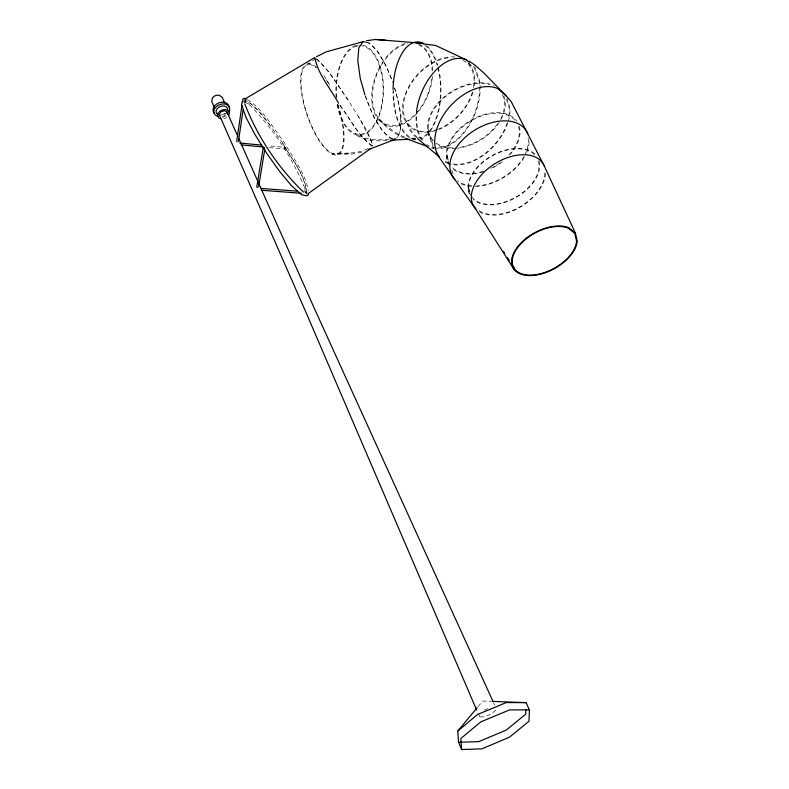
<?xml version="1.0" encoding="UTF-8"?>
<svg xmlns="http://www.w3.org/2000/svg" width="789" height="789" viewBox="0 0 789 789"><rect width="100%" height="100%" fill="white"/><g stroke="black" fill="none" stroke-linecap="round" stroke-linejoin="round"><path stroke-width="0.59" stroke-dasharray="3.94 2.96" d="M245.448 102.738L245.852 100.42L245.103 101.525L243.791 101.781L249.245 104.237L248.269 103.556C272.629 127.749 292.354 157.238 305.165 189.104L304.929 187.969L305.008 193.769L305.757 192.684M244.156 102.915L244.58 100.558L250.083 103.063L259.236 112.068L270.578 126.043M306.753 192.91L306.507 193.976L306.822 193.275M244.048 102.294L243.564 101.248M284.918 147.336L285.115 149.062L284.918 147.336L267.836 145.709M397.34 137.671C405.654 122.374 398.534 103.694 394.618 87.934M478.045 706.668L482.73 701.036L491.152 701.342M495.748 710.169L491.074 714.065L484.397 716.836L479.594 716.885L478.144 713.493M307.029 65.033L315.866 58.386M356.233 46.186L358.482 45.2M484.18 710.218L489.791 707.881M368.157 148.618C356.904 154.072 344.201 153.322 332.061 153.263M222.508 117.275L225.585 116.338M361.707 152.218L351.184 154.141L332.248 154.151M237.371 142.059L238.258 141.99M386.985 140.343C376.067 141.576 364.735 140.807 355.336 134.515M413.268 139.13L415.655 139.012M389.283 139.268C377.684 140.334 365.514 140.412 355.444 133.637M410.803 138.292L421.563 137.799A48.001 23.522 -89.2 0 0 437.836 67.607M338.58 153.214L350.839 153.184M392.597 138.578L390.486 138.529L382.359 130.925L373.69 116.802L365.228 95.972M269.246 147.563L285.115 149.062M366.451 42.419L369.814 43.168L377.882 51.699L386.107 65.783L393.317 83.309M304.771 191.895L307.069 192.21M404.737 137.128C394.678 133.183 385.979 125.875 378.493 118.172M404.382 138.026C394.273 134.002 385.466 126.684 377.99 118.853M243.939 99.611C261.514 108.399 270.805 127.936 282.64 142.829C291.585 159.26 305.895 175.138 307.039 194.449M247.332 99.661C263.477 109.237 272.55 127.631 283.902 142C292.65 157.613 305.363 172.771 308.312 190.8M372.201 146.379C358.344 135.846 350.198 118.971 339.783 105.193M316.488 58.731C329.457 70.201 338.047 85.912 348.087 99.868C356.727 114.839 368.118 129.031 372.842 145.817M316.211 59.017C329.546 70.063 337.889 86.07 348.018 99.917M417.312 137.197L414.511 134.84L410.625 129.771L407.765 123.271M416.622 137.819L413.811 135.461L409.945 130.382L407.134 123.834M468.627 63.051L474.583 68.377L479.051 81.188A46.462 28.217 -67.9 0 1 468.35 125.836A46.462 28.217 -67.9 0 1 437.136 147.957M473.37 66.098L475.106 67.657L479.653 80.725A47.409 28.789 -67.9 0 1 467.759 127.788A47.409 28.789 -67.9 0 1 434.581 148.667M339.881 105.144C350.395 118.705 358.147 136.063 372.477 145.935L371.481 141.093L358.245 116.249M282.511 142.917C291.269 159.023 305.313 174.586 306.418 193.512M493.667 702.92L494.683 705.169M433.782 148.855L428.466 134.465L427.5 128.676M433.112 145.058L429.295 134.199L428.289 128.429M451.821 170.404L452.985 173.807M468.705 187.713L470.5 193.315M467.976 187.93L470.116 194.656M447.047 155.601L448.852 161.301M446.308 155.837L448.793 163.836M506.844 97.313L510 108.241A45.634 29.568 -47.8 0 1 508.244 121.526M506.538 99.177L509.27 108.606A44.726 28.976 -47.8 0 1 508.195 119.188M479.515 715.061L479.594 716.885M225.25 113.133A8.235 6.075 -21.7 0 1 221.324 114.75M226.019 114.878A8.245 6.075 -21.7 0 1 222.094 116.496M227.064 111.88A6.026 4.438 -21.7 0 1 219.204 115.115M226.621 117.571A6.046 4.438 -21.7 0 1 223.741 118.764M392.577 138.44A50.476 15.099 71.8 0 1 365.386 95.873M400.654 118.163A50.476 15.099 71.8 0 1 393.662 138.568M366.481 42.438A50.447 15.099 71.8 0 1 392.281 81.237M394.549 87.944A50.447 15.099 71.8 0 1 400.664 118.163M337.554 104.434A46.906 15.977 71.3 0 1 334.575 154.023A46.906 15.977 71.3 0 1 303.104 99.542A46.906 15.977 71.3 0 1 316.458 67.933M326.301 79.936A46.906 15.977 71.3 0 1 329.92 86.317M337.84 104.335A47.863 16.303 71.3 0 1 338.54 154.309A47.863 16.303 71.3 0 1 308.903 120.165A47.863 16.303 71.3 0 1 304.376 65.803M306.704 64.126A47.863 16.303 71.3 0 1 316.882 67.558M323.796 75.468A47.863 16.303 71.3 0 1 330.058 85.863M359.676 45.634A44.352 23.354 -89.7 0 1 382.961 84.679A44.352 23.354 -89.7 0 1 364.903 133.173A44.352 23.354 -89.7 0 1 337.672 104.72M336.706 97.451A44.352 23.354 -89.7 0 1 358.512 45.713M424.807 45.298A48.001 23.522 -89.2 0 1 437.264 65.526M415.852 138.903A48.001 23.522 -89.2 0 1 393.514 90.676M426.701 45.713A48.977 24.005 -89.2 0 1 437.648 65.023M438.24 67.144A48.977 24.005 -89.2 0 1 421.632 138.765M415.813 139.87A48.977 24.005 -89.2 0 1 393.011 90.666M363.196 45.16A45.249 23.828 -89.7 0 1 383.553 89.068A45.249 23.828 -89.7 0 1 363.818 134.505A45.249 23.828 -89.7 0 1 337.199 105.026M336.213 97.599A45.249 23.828 -89.7 0 1 356.145 45.289M418.545 44.943A42.833 27.27 -68.4 0 1 432.076 70.704M431.652 78.959A42.833 27.27 -68.4 0 1 397.005 125.234A42.833 27.27 -68.4 0 1 372.852 89.887A42.833 27.27 -68.4 0 1 407.637 43.809M435.992 147.908A46.462 28.217 -67.9 0 1 426.75 144.456M422.657 140.294A46.462 28.217 -67.9 0 1 417.154 111.397M433.447 148.48A47.409 28.789 -67.9 0 1 431.297 147.908M421.523 140.186A47.409 28.789 -67.9 0 1 416.355 112.797M432.658 70.418A43.72 27.842 -68.4 0 0 427.362 51.453A43.72 27.842 -68.4 0 0 418.87 44.135M432.471 76.434A43.72 27.842 -68.4 0 1 386.699 125.402A43.72 27.842 -68.4 0 1 384.48 59.441A43.72 27.842 -68.4 0 1 405.576 43.454M507.179 122.828A44.726 28.976 -47.8 0 1 449.829 163.155M448.833 162.82A44.726 28.976 -47.8 0 1 442.876 159.408M473.459 87.599A42.438 28.631 -48.2 0 0 470.461 67.085A42.438 28.631 -48.2 0 0 463.015 60.23M472.315 92.283A42.438 28.631 -48.2 0 1 438.862 128.794M437.717 129.228A42.438 28.631 -48.2 0 1 404.146 115.736A42.438 28.631 -48.2 0 1 422.214 70.596A42.438 28.631 -48.2 0 1 449.848 57.735M468.193 62.942A43.277 29.193 -48.2 0 1 474.15 87.441M472.976 92.224A43.277 29.193 -48.2 0 1 436.554 130.284M435.39 130.658A43.277 29.193 -48.2 0 1 404.116 97.767A43.277 29.193 -48.2 0 1 456.062 57.163M507.86 122.759A45.634 29.568 -47.8 0 1 449.375 163.895M448.349 163.55A45.634 29.568 -47.8 0 1 445.154 162.08M528.088 138.105A42.488 27.221 -31.8 0 1 525.237 154.082M524.202 156.123A42.488 27.221 -31.8 0 1 476.586 185.849M471.832 185.79A42.488 27.221 -31.8 0 1 457.442 180.661M502.248 94.68A41.551 27.714 -32.1 0 1 500.187 119.662M497.612 123.765A41.551 27.714 -32.1 0 1 459.08 147.435M453.211 147.878A41.551 27.714 -32.1 0 1 434.039 141.231M433.279 140.452A41.551 27.714 -32.1 0 1 441.061 100.597A41.551 27.714 -32.1 0 1 489.121 84.679M503.855 96.15A42.399 28.276 -32.1 0 1 457.324 148.253M456.2 148.362A42.399 28.276 -32.1 0 1 436.051 143.914M432.599 140.935A42.399 28.276 -32.1 0 1 442.698 98.211A42.399 28.276 -32.1 0 1 493.835 85.656M475.264 186.51A43.365 27.773 -31.8 0 0 490.147 183.827A43.356 27.773 -31.8 0 0 525.947 154.072M471.497 186.411A43.365 27.773 -31.8 0 1 459.218 182.851M529.113 141.625A43.356 27.773 -31.8 0 1 526.46 152.938M518.541 126.565A39.489 25.583 -31.9 0 1 508.816 155.088M500.246 162.672A39.489 25.583 -31.9 0 1 491.32 168.037M482.789 171.4A39.489 25.583 -31.9 0 1 451.742 166.893M449.71 164.299A39.489 25.583 -31.9 0 1 469.573 121.684A39.489 25.583 -31.9 0 1 516.706 122.482M479.071 210.643A39.884 24.686 -31.5 0 0 508.57 211.965A39.874 24.686 -31.5 0 0 544.568 170.148M545.485 173.353A40.693 25.179 -31.5 0 1 520.267 207.172A40.693 25.179 -31.5 0 1 479.465 211.787M519.261 126.21A40.288 26.096 -31.9 0 1 510.128 154.417M502.485 161.617A40.288 26.096 -31.9 0 1 490.403 169.033M483.933 171.588A40.288 26.096 -31.9 0 1 451.919 168.175M449.651 165.631A40.288 26.096 -31.9 0 1 467.838 122.157A40.288 26.096 -31.9 0 1 516.756 121.111M538.187 160.621A38.02 23.709 -29.1 0 1 514.753 197.654A38.02 23.709 -29.1 0 1 471.615 196.609M470.412 194.656A38.02 23.709 -29.1 0 1 491.33 156.449A38.02 23.709 -29.1 0 1 536.047 156.518M539.222 161.459A38.789 24.183 -29.1 0 1 516.322 197.309A38.789 24.183 -29.1 0 1 473.084 199.361M469.218 193.926A38.789 24.183 -29.1 0 1 490.521 156.34A38.789 24.183 -29.1 0 1 535.406 154.555M305.954 191.816L306.171 193.601L305.954 191.816"/><path stroke-width="1.18" d="M525.859 709.528L525.721 714.134L506.213 730.121L478.745 741.66L458.577 742.252L457.728 731.117L477.256 707.615M492.356 701.382L526.066 702.624L529.399 709.834L528.995 721.254L509.388 737.242L481.842 748.85L461.664 749.55L458.577 742.252M236.69 141.566L241.927 105.46M238.465 141.438L243.032 110.164M258.605 186.825L264.749 149.555M242.45 101.85L242.657 101.298M308.391 194.439L307.641 195.524L306.339 195.771L301.556 194.715L291.585 185.79L279.641 171.46L266.613 153.214L254.729 134.11L245.99 117.383L241.513 104.572L243.17 98.615L244.482 98.359L246.375 99.227M365.327 42.172L363.088 41.669L358.827 47.734L357.792 60.635L360.277 78.476L364.893 94.808M457.728 731.117L477.542 714.509L506.213 702.585L526.066 702.624M308.026 193.739L371.077 148.233M244.994 98.98L314.801 57.528C317.928 74.393 330.413 88.348 338.54 103.201M316.497 56.67L326.182 51.857L363.088 41.669M368.502 149.594L395.683 139.12M366.244 40.742L375.465 39.45L423.17 43.346M390.565 140.186L409.688 139.298M529.399 709.834L509.526 709.913L480.767 721.905L460.855 738.504L461.664 749.55M261.1 188.453L297.473 191.185M261.307 190.267L301.319 193.246M375.465 39.45L385.801 40.318M239.767 143.036L261.731 145.127M241.178 144.91L263.151 146.981M415.931 42.813L435.784 45.555L466.427 59.885L469.031 62.213M405.507 138.43L427.924 146.695M237.864 136.428L226.867 111.713L224.323 110.726L221.226 111.663L219.421 113.971L219.953 116.299L306.408 313.351L476.684 710.1M469.07 61.207L474.396 64.668L483.696 72.815L506.528 96.219L497.79 88.605A45.634 29.568 -47.8 0 0 449.276 107.265A45.634 29.568 -47.8 0 0 439.108 156.705L417.559 138.608M264.009 147.819L263.279 147.296L256.79 186.983L257.49 187.506M575.359 232.992L568.741 227.696A35.732 20.475 -28.6 0 0 516.785 247.904A35.732 20.475 -28.6 0 0 534.331 275.312A35.732 20.475 -28.6 0 0 577.232 240.951L575.359 232.992L543.582 164.516M303.499 192.082C277.945 167.584 257.51 136.852 244.758 103.832M507.396 97.037L511.213 101.663L543.01 163.57M263.911 147.563L264.571 148.421M474.465 207.29L436.11 153.036M473.933 206.323L513.945 269.256M503.421 251.346L504.733 253.407M507.347 257.539L509.309 260.636M511.282 263.733L514.556 268.891M493.155 701.806L314.318 308.312L238.86 138.677M224.678 102.866L222.153 97.244L219.283 95.311C216.541 94.759 213.888 95.775 212.369 98.152L211.777 101.505L214.371 107.511M226.867 111.713L227.39 114.04M214.263 113.034A8.235 6.075 -21.7 0 1 218.622 102.945A8.235 6.075 -21.7 0 1 228.958 106.979M218.07 116.466A8.245 6.075 -21.7 0 1 214.687 108.566A8.245 6.075 -21.7 0 1 225.486 104.118A8.245 6.075 -21.7 0 1 228.82 112.038M218.356 114.839A6.026 4.438 -21.7 0 1 219.224 106.979A6.026 4.438 -21.7 0 1 227.735 109.454M220.792 118.745A6.046 4.438 -21.7 0 1 218.326 112.975A6.046 4.438 -21.7 0 1 226.236 109.71A6.046 4.438 -21.7 0 1 228.672 115.49M393.04 89.404A48.997 24.005 -89.2 0 1 423.2 43.306M416.493 111.545A47.409 28.789 -67.9 0 1 466.427 59.885M454.799 179.34A43.365 27.773 -31.8 0 1 460.776 141.783A43.356 27.773 -31.8 0 1 499.309 121.171A43.356 27.773 -31.8 0 1 527.782 133.785M475.885 208.947A40.653 25.159 -31.5 0 1 494.269 164.082A40.653 25.159 -31.5 0 1 544.006 165.503M574.747 233.357L568.258 228.169A35.012 20.07 -28.6 0 0 517.337 247.993A35.012 20.07 -28.6 0 0 534.548 274.838A35.012 20.07 -28.6 0 0 576.581 241.148L574.747 233.357"/></g></svg>
